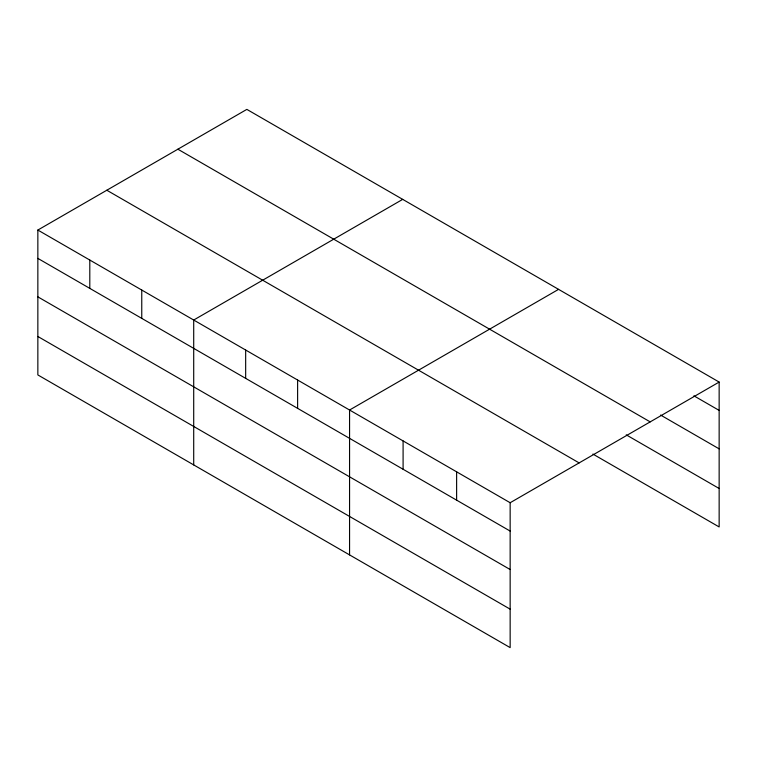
<?xml version="1.0" encoding="UTF-8"?>
<svg xmlns="http://www.w3.org/2000/svg" width="757" height="757" viewBox="0 0 757 757"><rect width="100%" height="100%" fill="white"/><g stroke="black" fill="none" stroke-linecap="round" stroke-linejoin="round"><path stroke-width="1.14" d="M510.152 569.529L510.152 502.733L37.85 230.052L37.85 374.933L510.152 647.614L510.152 569.529L37.85 296.848M592.911 454.068L719.15 526.948L719.15 382.067L246.848 109.386L37.85 230.052M402.705 199.365L193.707 320.031L193.707 464.921M558.571 289.354L349.564 410.02L349.564 554.9M510.152 502.733L719.15 382.067M693.904 395.826L719.15 410.398M660.577 415.044L719.15 448.863M177.876 149.205L650.178 421.886M626.238 434.849L719.15 488.492M106.822 190.234L579.124 462.906M37.85 258.383L510.152 531.064M37.85 336.477L510.152 609.158M456.622 471.829L456.622 500.159M403.093 440.924L403.093 469.255M297.615 380.023L297.615 408.364M245.665 350.027L245.665 378.368M141.758 290.035L141.758 318.375M89.799 260.048L89.799 288.379"/></g></svg>
